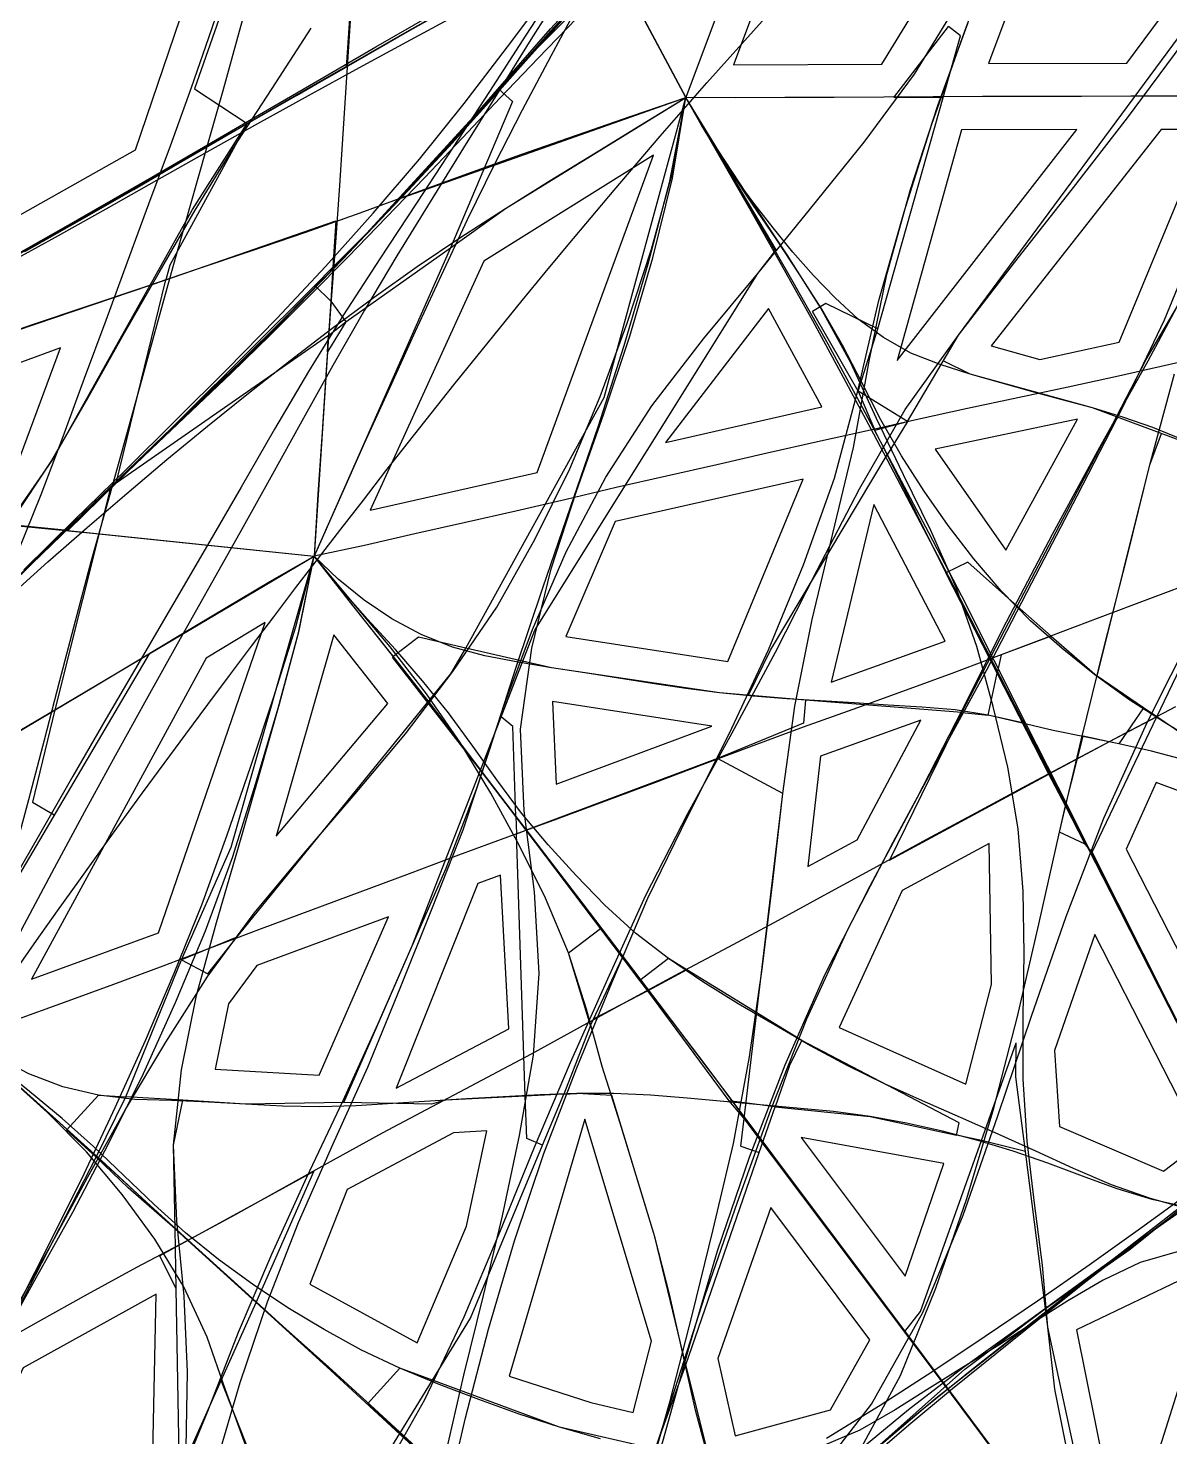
# Model space of a CAD drawing. Header units: metres. Extents: x 465982 to 489928, y 209046 to 231790.
# Drawn here: x 476027 to 478343, y 219167 to 222026 of the extents above; entities that cross this region are included whole.
import ezdxf

# ---------------------------------------------------------------- set-up
doc = ezdxf.new("R2010")
doc.units = ezdxf.units.M
for name, color, linetype in [('ANCHORS_INSIDE', 30, 'CONTINUOUS'), ('GREEN_CORRIDOR_EDGES', 3, 'CONTINUOUS'), ('GREEN_CORRIDOR_PARCELS', 3, 'CONTINUOUS'), ('WOOL_PARCELS', 32, 'CONTINUOUS'), ('WOOL_ROADS_L1', 30, 'CONTINUOUS'), ('WOOL_ROADS_L2', 94, 'CONTINUOUS'), ('WOOL_THREADS', 8, 'CONTINUOUS')]:
    doc.layers.add(name, color=color, linetype=linetype)

msp = doc.modelspace()

# ---------------------------------------------------------------- linework, layer by layer
at = {"layer": 'ANCHORS_INSIDE'}
for p in [(477370.782, 221876.947), (476607.565, 220939.426)]:
    msp.add_point(p, dxfattribs=at)
at = {"layer": 'GREEN_CORRIDOR_EDGES'}
msp.add_lwpolyline([(476001.653, 220114.184), (476043.988, 220174.406), (476086.617, 220234.608), (476129.401, 220294.622), (476172.322, 220354.481), (476215.636, 220414.369), (476259.165, 220474.129), (476302.91, 220533.832), (476346.875, 220593.432), (476391.17, 220653.126), (476435.584, 220712.491), (476480.272, 220771.905), (476525.208, 220831.325), (476570.358, 220890.781), (476615.824, 220950.175), (476661.437, 221009.364), (476707.067, 221068.335), (476752.918, 221127.284), (476798.863, 221185.798), (476844.857, 221243.929), (476890.888, 221301.757), (476936.981, 221359.395), (476983.235, 221416.608), (477029.617, 221473.461), (477076.073, 221529.987), (477122.435, 221586.049), (477169.126, 221641.921), (477215.898, 221697.255), (477262.715, 221752.153), (477309.629, 221806.739), (477356.621, 221860.817), (477403.898, 221914.579), (477451.1, 221967.64), (477498.424, 222020.382), (477546.05, 222072.922)], dxfattribs=at)
at = {"layer": 'GREEN_CORRIDOR_PARCELS'}
for points in [[(475433.441, 221322.373), (476244.633, 221778.868), (476573.284, 222746.149)], [(475984.317, 221085.254), (476092.386, 221377.396), (475456.481, 221143.61)]]:
    msp.add_lwpolyline(points, close=True, dxfattribs=at)
at = {"layer": 'WOOL_PARCELS'}
for points in [[(477458.089, 221951.543), (477759.095, 221952.691), (477946.83, 222259.473), (478067.767, 222614.442), (477610.397, 222357.522)], [(477975.578, 221954.11), (478256.288, 221954.571), (478342.13, 222070.645), (478176.064, 222489.888)], [(477790.49, 221351.268), (478154.919, 221820.028), (477920.519, 221819.618)], [(478079.777, 221353.613), (478240.893, 221388.701), (478419.084, 221820.449), (478326.118, 221820.334), (477980.739, 221381.113)], [(476720.748, 221047.717), (477059.812, 221124.444), (477295.691, 221768.187), (476951.255, 221552.925)], [(477320.265, 221185.339), (477637.704, 221257.069), (477529.223, 221456.65)], [(478010.904, 220966.516), (478155.842, 221232.696), (477867.099, 221171.211)], [(477446.938, 220740.375), (477599.502, 221110.677), (477217.909, 221024.416), (477117.59, 220791.426)], [(477656.241, 220699.047), (477887.392, 220782.17), (477742.729, 221058.957)], [(476033.531, 220096.229), (476291.113, 220190.266), (476507.746, 220819.481), (476388.032, 220747.735)], [(476530.116, 220386.07), (476756.988, 220655.612), (476647.061, 220794.874)], [(477098.115, 220491.969), (477414.072, 220609.478), (477091.074, 220659.545)], [(477609.205, 220324.565), (477709.244, 220379.01), (477838.569, 220621.801), (477634.521, 220548.425)], [(478524.675, 219833.203), (478598.744, 220013.986), (478701.968, 220350.977), (478315.96, 220494.832), (478254.885, 220360.133)], [(477929.661, 219883.244), (477981.466, 220085.113), (477976.826, 220371.679), (477800.621, 220276.035), (477672.639, 219998.191)], [(476773.464, 219874.761), (477002.472, 219995.286), (476985.17, 220307.31), (476939.184, 220290.244)], [(476406.596, 219913.593), (476617.491, 219901.063), (476758.406, 220222.539), (476490.628, 220123.741), (476433.623, 220046.137)], [(478330.68, 219706.767), (478406.989, 219764.644), (478191.504, 220186.604), (478109.407, 219951.58), (478119.614, 219797.125)], [(477168.693, 219237.02), (477254.414, 219216.519), (477291.516, 219361.673), (477156.646, 219811.836), (477002.931, 219290.693)], [(476816.335, 219358.472), (476916.226, 219594.944), (476957.505, 219788.279), (476889.871, 219784.234), (476673.943, 219669.366), (476598.511, 219477.34)], [(477806.228, 219493.654), (477885.115, 219721.812), (477595.599, 219774.542)], [(477461.403, 219169.708), (477654.802, 219222.377), (477734.528, 219364.391), (477533.611, 219632.768), (477426.407, 219326.212)], [(478249.448, 218910.734), (478442.342, 219522.404), (478154.18, 219384.785)], [(475882.333, 219015.063), (476278.498, 219070.075), (476286.431, 219457.155), (476016.823, 219307.097)]]:
    msp.add_lwpolyline(points, close=True, dxfattribs=at)
at = {"layer": 'WOOL_ROADS_L1'}
msp.add_lwpolyline([(476442.11, 217851.549), (476641.974, 218062.477), (476846.278, 218283.436), (476944.665, 218470.008), (477000.199, 218440.723), (477318.012, 218751.705), (477396.759, 218840.538), (477471.073, 218898.176), (477927.68, 219305.042), (478091.282, 219427.92), (478262.688, 219548.152), (478811.026, 219988.475), (479253.84, 220352.503), (479273.362, 220336.982), (479420.016, 220521.441), (480470.684, 221616.6), (480744.13, 221807.664), (480789.357, 221842.062), (480951.837, 221952.794)], dxfattribs=at)
at = {"layer": 'WOOL_ROADS_L2'}
for points in [[(476747.064, 223040.001), (476671.872, 221946.792)], [(476704.065, 222999.481), (476722.898, 222989.546), (476531.262, 222379.5), (476364.423, 221902.471), (476471.069, 221832.024)], [(477183.769, 222247.643), (477171.268, 222234.844), (476671.872, 221946.792)], [(477811.406, 221227.386), (477914.887, 221402.811), (478418.811, 222085.304), (478386.071, 222181.99)], [(476914.837, 220767.846), (477195.455, 221276.05), (477361.587, 221885.137), (477221.474, 222147.538)], [(476982.107, 221902.104), (477040.995, 221966.287), (477221.474, 222147.538)], [(477783.627, 221885.289), (477894.702, 222029.021)], [(477883.681, 221885.325), (477918.99, 222010.251), (477894.702, 222029.021)], [(476471.069, 221832.024), (476671.872, 221946.792)], [(476645.283, 221540.531), (476713.593, 221609.445), (476982.107, 221902.104)], [(476982.107, 221902.104), (477009.549, 221876.926), (476884.048, 221579.986)], [(476777.373, 221678.961), (477361.587, 221885.137)], [(476884.048, 221579.986), (476995.262, 221659.664), (477361.587, 221885.137)], [(476944.61, 220520.456), (477055.164, 220804.375), (477507.312, 221527.737), (477544.581, 221575.964), (477361.587, 221885.137)], [(477711.117, 221289.062), (477750.857, 221415.39), (477883.681, 221885.325)], [(477883.681, 221885.325), (477783.627, 221885.289)], [(475465.456, 221261.134), (476471.069, 221832.024)], [(476274.61, 221504.449), (476360.574, 221658.025), (476471.069, 221832.024)], [(476471.069, 221832.024), (476314.058, 221545.015)], [(478234.948, 221237.138), (478295.685, 221353.19), (478530.757, 221754.702)], [(476306.126, 221515.122), (476651.434, 221634.515), (476645.283, 221540.531)], [(476884.048, 221579.986), (476606.927, 220954.464)], [(476671.606, 221429.798), (476884.048, 221579.986)], [(476314.058, 221545.015), (476306.126, 221515.122)], [(476608.685, 221503.608), (476645.283, 221540.531)], [(476645.283, 221540.531), (476640.784, 221471.79)], [(475465.456, 221261.134), (475474.114, 221245.778), (475924.838, 221385.991), (476274.61, 221504.449)], [(475985.321, 221018.866), (476075.287, 221148.349), (476274.61, 221504.449)], [(476107.202, 221006.238), (476205.257, 221102.345), (476306.126, 221515.122)], [(476205.257, 221102.345), (476608.685, 221503.608)], [(476274.61, 221504.449), (476306.126, 221515.122)], [(476608.685, 221503.608), (476640.784, 221471.79)], [(476640.784, 221471.79), (476636.246, 221402.452)], [(476640.784, 221471.79), (476671.606, 221429.798)], [(477645.617, 221466.91), (477618.595, 221450.916)], [(477750.857, 221415.39), (477645.617, 221466.91)], [(477711.117, 221289.062), (477618.595, 221450.916)], [(476671.606, 221429.798), (476634.065, 221369.116), (476636.246, 221402.452)], [(476636.246, 221402.452), (476671.606, 221429.798)], [(476636.246, 221402.452), (476205.257, 221102.345)], [(476634.065, 221369.116), (476606.927, 220954.464)], [(477938.617, 221323.473), (477883.575, 221350.419)], [(478234.948, 221237.138), (478186.741, 221255.053), (477938.617, 221323.473)], [(477811.406, 221227.386), (477711.117, 221289.062)], [(477711.117, 221289.062), (477744.791, 221209.826), (477811.406, 221227.386)], [(478034.037, 220853.252), (478234.948, 221237.138)], [(478549.886, 221113.494), (478428.082, 221165.364), (478234.948, 221237.138)], [(477532.996, 220763.822), (477769.708, 221159.894), (477744.791, 221209.826)], [(477811.406, 221227.386), (477769.708, 221159.894), (477889.27, 220920.3)], [(478303.072, 221139.445), (478326.705, 221203.038)], [(478195.869, 220711.122), (478303.072, 221139.445)], [(476193.422, 221090.426), (476081.145, 220642.769)], [(476107.202, 221006.238), (475985.321, 221018.866)], [(476107.202, 221006.238), (476606.927, 220954.464)], [(476272.41, 220756.155), (476606.927, 220954.464)], [(476338.027, 220135.2), (476438.937, 220364.249), (476606.927, 220954.464)], [(477933.645, 220942.444), (477889.27, 220920.3)], [(477993.182, 220716.665), (477889.27, 220920.3)], [(478034.037, 220853.252), (477933.645, 220942.444)], [(478317.126, 220628.682), (478460.044, 220926.052)], [(477921.766, 220637.441), (478034.037, 220853.252)], [(478034.037, 220853.252), (478102.905, 220792.068), (478001.185, 220753.907)], [(476818.658, 220790.06), (476766.449, 220749.438)], [(476914.837, 220767.846), (476818.658, 220790.06)], [(478102.905, 220792.068), (478195.869, 220711.122)], [(476272.41, 220756.155), (475777.376, 219915.972), (474417.422, 219218.329), (474063.537, 219042.218), (473984.636, 219103.399)], [(476081.145, 220642.769), (476272.41, 220756.155)], [(476450.603, 220181.298), (476884.878, 220715.675), (476914.837, 220767.846)], [(476944.61, 220520.456), (476766.449, 220749.438)], [(477088.535, 220727.727), (476914.837, 220767.846)], [(477488.844, 220672.046), (477532.996, 220763.822)], [(478001.185, 220753.907), (477993.182, 220716.665)], [(477604.33, 220662.459), (477429.716, 220676.954), (477088.535, 220727.727)], [(477921.766, 220637.441), (477974.921, 220631.694), (477993.182, 220716.665)], [(478098.249, 220512.226), (477993.182, 220716.665)], [(478289.805, 220646.613), (478195.869, 220711.122)], [(477604.33, 220662.459), (477600.433, 220615.517), (477425.645, 220543.834)], [(477921.766, 220637.441), (477604.33, 220662.459)], [(475820.049, 220488.713), (476081.145, 220642.769)], [(476081.145, 220642.769), (476035.454, 220455.25)], [(477921.766, 220637.441), (477774.91, 220337.409), (478098.249, 220512.226)], [(478289.805, 220646.613), (478240.065, 220573.392), (478220.504, 220577.693)], [(478317.126, 220628.682), (478289.805, 220646.613)], [(477010.273, 220608.874), (476986.547, 220628.156)], [(477016.468, 220426.076), (477010.273, 220608.874)], [(478044.741, 220616.341), (477974.921, 220631.694)], [(478185.617, 220353.499), (478317.126, 220628.682)], [(478317.126, 220628.682), (478220.504, 220577.693)], [(478598.856, 219818.215), (478722.232, 220187.707), (478768.72, 220367.761), (478475.293, 220520.608), (478317.126, 220628.682)], [(478220.504, 220577.693), (478098.249, 220512.226)], [(478131.81, 220447.933), (478167.581, 220589.33)], [(478220.504, 220577.693), (478167.581, 220589.33)], [(476667.471, 219845.869), (476805.821, 220164.022), (476944.61, 220520.456)], [(477016.468, 220426.076), (476944.61, 220520.456)], [(477425.645, 220543.834), (477037.578, 220398.162)], [(477479.888, 219813.269), (477558.315, 220472.512), (477425.645, 220543.834)], [(478131.81, 220447.933), (478098.249, 220512.226)], [(476035.454, 220455.25), (476079.529, 220429.245)], [(478119.641, 220394.686), (478131.81, 220447.933)], [(478496.561, 219737.191), (478185.617, 220353.499), (478171.408, 220369.874), (478131.81, 220447.933)], [(477037.578, 220398.162), (477016.468, 220426.076)], [(477016.468, 220426.076), (477017.664, 220390.805), (477037.578, 220398.162)], [(477035.703, 219858.555), (477017.664, 220390.805)], [(477167.957, 220002.141), (477232.854, 220139.937), (477037.578, 220398.162)], [(478171.408, 220369.874), (478119.641, 220394.686)], [(476338.027, 220135.2), (476391.431, 220107.111), (476450.603, 220181.298)], [(476450.603, 220181.298), (476338.027, 220135.2)], [(477123.183, 220149.504), (477188.351, 220198.786)], [(477167.957, 220002.141), (477123.183, 220149.504)], [(476225, 219857.322), (476338.027, 220135.2)], [(477267.819, 220093.701), (477232.854, 220139.937)], [(477363.418, 220114.929), (477326.154, 220137.815), (477267.819, 220093.701)], [(477284.168, 220072.081), (477267.819, 220093.701)], [(477363.418, 220114.929), (477284.168, 220072.081)], [(477570.816, 219918.905), (477596.579, 219971.734), (477363.418, 220114.929)], [(477284.168, 220072.081), (477174.413, 220015.849)], [(477510.409, 219744.111), (477542.618, 219837.312), (477449.075, 219849.035), (477284.168, 220072.081)], [(477167.957, 220002.141), (477114.043, 219862.54), (477139.967, 219863.859)], [(477910.937, 219779.579), (477916.328, 219804.621), (477596.579, 219971.734)], [(477961.182, 219768.762), (478031.814, 219966.614)], [(478031.158, 219898.099), (478031.814, 219966.614)], [(477570.816, 219918.905), (477542.618, 219837.312), (477735.159, 219817.422), (477910.937, 219779.579)], [(478050.552, 219746.436), (478031.158, 219898.099)], [(477070.809, 219759.052), (477114.043, 219862.54), (477035.703, 219858.555)], [(477211.117, 219860.095), (477139.967, 219863.859)], [(476165.127, 219734.755), (476104.868, 219789.541), (476169.54, 219860.674), (476225, 219857.322)], [(476165.127, 219734.755), (476225, 219857.322)], [(476340.492, 219850.341), (476225, 219857.322)], [(476325.059, 219589.35), (476322.094, 219759.386), (476340.492, 219850.341)], [(476667.471, 219845.869), (476467.85, 219842.642), (476340.492, 219850.341)], [(476845.001, 219842.557), (476667.471, 219845.869)], [(476874.022, 219850.33), (476845.001, 219842.557)], [(476847.17, 219282.071), (476924.157, 219408.012), (477070.809, 219759.052), (477038.62, 219772.5), (477035.703, 219858.555)], [(477035.703, 219858.555), (476874.022, 219850.33)], [(477361.541, 219313.346), (477298.257, 219573.296), (477211.117, 219860.095)], [(477479.888, 219813.269), (477449.075, 219849.035)], [(477473.191, 219756.973), (477479.888, 219813.269)], [(477888.431, 219270.069), (477479.888, 219813.269)], [(477961.182, 219768.762), (477910.937, 219779.579)], [(477473.191, 219756.973), (477510.409, 219744.111)], [(477837.397, 219422.023), (477961.182, 219768.762)], [(478050.552, 219746.436), (477961.182, 219768.762)], [(475659.277, 218605.344), (475765.629, 218867.431), (475831.444, 219057.752), (475875.348, 219165.98), (475967.989, 219353.376), (476165.127, 219734.755)], [(476230.012, 219672.802), (476165.127, 219734.755)], [(477361.541, 219313.346), (477510.409, 219744.111)], [(478091.282, 219427.92), (478050.552, 219746.436)], [(476489.597, 219439.757), (476606.517, 219705.699), (476351.005, 219565.761), (476489.597, 219439.757)], [(476325.059, 219589.35), (476230.012, 219672.802)], [(476325.059, 219589.35), (476351.005, 219565.761), (476294.379, 219534.625)], [(476327.179, 219467.751), (476325.059, 219589.35)], [(476327.179, 219467.751), (476294.379, 219534.625)], [(476333.728, 219092.139), (476327.179, 219467.751)], [(476418.585, 219281.388), (476489.597, 219439.757)], [(477805.799, 219381.09), (477837.397, 219422.023)], [(478096.162, 219389.753), (478091.282, 219427.92)], [(478247.852, 218787.166), (478183.934, 218873.043), (478204.044, 218888.011), (478096.162, 219389.753)], [(476781.12, 219306.418), (476715.565, 219234.314)], [(476847.17, 219282.071), (476781.12, 219306.418)], [(477299.316, 219142.532), (477361.541, 219313.346)], [(477411.274, 219114.153), (477361.541, 219313.346)], [(476353.532, 219136.307), (476418.585, 219281.388)], [(476516.079, 219034.785), (476418.585, 219281.388)], [(476781.157, 219174.083), (476847.17, 219282.071)], [(477299.316, 219142.532), (477105.319, 219186.912), (476847.17, 219282.071)], [(476781.157, 219174.083), (476715.565, 219234.314)], [(476738.029, 219103.532), (476781.157, 219174.083)], [(477140.391, 218841.162), (476781.157, 219174.083)]]:
    msp.add_lwpolyline(points, dxfattribs=at)
at = {"layer": 'WOOL_THREADS'}
for points in [[(476872.569, 219024.426), (476914.476, 219205.661), (476961.024, 219386.124), (477013.825, 219565.139), (477073.202, 219742.14), (477140.271, 219916.203), (477211.399, 220088.678), (477284.618, 220260.127), (477365.858, 220428.477), (477449.757, 220595.398), (477529.356, 220764.028), (477600.495, 220936.698), (477663.089, 221112.648), (477711.398, 221292.286), (477753.206, 221473.496), (477804.503, 221652.94), (477860.685, 221831.006), (477922.631, 222007.093), (477987.001, 222182.654)], [(476488.411, 222138.644), (476455.077, 222018.695), (476421.671, 221898.842), (476387.833, 221779.92), (476353.997, 221660.931), (476320.562, 221541.29), (476287.325, 221421.462), (476254.492, 221301.249), (476221.186, 221181.761), (476187.609, 221062.569), (476154.311, 220943.046), (476122.286, 220822.555), (476090.832, 220701.517), (476059.319, 220580.705), (476027.398, 220459.888), (475995.347, 220339.106), (475963.095, 220218.489), (475930.689, 220097.912), (475898.38, 219977.274)], [(475963.115, 220869.613), (476059.538, 220963.414), (476156.206, 221057.08), (476253.254, 221150.445), (476350.294, 221243.552), (476447.318, 221336.632), (476542.853, 221431.075), (476636.553, 221527.207), (476728.769, 221624.463), (476820.299, 221722.524), (476910.101, 221822.296), (476998.428, 221923.279), (477086.53, 222024.653), (477177.596, 222123.067)], [(477110.436, 222125.361), (477036.499, 222011.689), (476963.267, 221897.522), (476889.234, 221784.02), (476814.779, 221670.913), (476740.401, 221557.845), (476667.081, 221443.881), (476595.685, 221328.869), (476526.584, 221212.263), (476458.971, 221094.383), (476391.1, 220976.762), (476322.699, 220859.559), (476254.034, 220742.434), (476185.486, 220625.228), (476117.385, 220507.689), (476049.772, 220389.798), (475982.089, 220271.926)], [(476439.446, 222143.371), (476398.614, 222023.864), (476357.51, 221904.419), (476314.864, 221786.173), (476271.101, 221668.535), (476227.566, 221550.835), (476184.321, 221432.758), (476140.832, 221314.687), (476097.118, 221196.516), (476052.324, 221079.066), (476005.851, 220963.047)], [(477115.741, 222111.97), (477047.038, 222002.54), (476978.833, 221892.646), (476910.575, 221783.037), (476842.491, 221673.636), (476775.107, 221563.985), (476709.417, 221453.259), (476645.157, 221341.314), (476582.285, 221228.246), (476519.393, 221115.021), (476456.086, 221001.953), (476392.767, 220889.117), (476329.503, 220776.073), (476266.369, 220662.877), (476203.572, 220549.317), (476141.525, 220435.286), (476079.885, 220321.1), (476018.87, 220206.688), (475958.373, 220092.099), (475898.38, 219977.274)], [(475962.565, 220869.225), (476058.907, 220962.934), (476155.459, 221056.536), (476252.319, 221149.917), (476349.123, 221243.055), (476445.843, 221336.165), (476541.208, 221430.48), (476634.926, 221526.284), (476727.273, 221623.075), (476818.979, 221720.599), (476909.089, 221819.64), (476997.955, 221919.669), (477086.623, 222019.988), (477177.743, 222117.706)], [(476018.26, 220926.946), (476120.983, 221028.065), (476224.11, 221129.115), (476327.39, 221230.767), (476430.312, 221332.862), (476531.587, 221436.414), (476630.202, 221542.32), (476726.657, 221650.24), (476821.032, 221760.054), (476911.946, 221872.593), (476999.392, 221987.987), (477086.198, 222103.319)], [(477245.502, 222102.488), (477303.52, 221993.814), (477361.587, 221885.137)], [(477448.043, 222116.06), (477404.758, 222000.601), (477361.587, 221885.137)], [(475973.172, 221547.6), (476075.689, 221605.811), (476178.117, 221664.035), (476280.333, 221722.504), (476382.145, 221781.171), (476483.853, 221839.8), (476586.011, 221898.363), (476688.178, 221956.887), (476790.515, 222015.341), (476893.023, 222073.769)], [(476020.146, 221572.641), (476130.828, 221635.532), (476241.229, 221698.703), (476351.207, 221762.407), (476461.044, 221826.109), (476571.165, 221889.437), (476681.26, 221952.461), (476791.446, 222015.298), (476901.835, 222078.077)], [(476022.063, 221574.292), (476132.452, 221637.003), (476242.589, 221700.003), (476352.335, 221763.535), (476461.837, 221827.056), (476571.607, 221890.261), (476681.345, 221953.204), (476791.174, 222015.996), (476901.174, 222078.754)], [(476325.912, 219060.471), (476391.276, 219219.66), (476453.641, 219379.941), (476521.184, 219537.775), (476592.704, 219694.251), (476666.122, 219849.627), (476737.013, 220006.363), (476806.076, 220163.92), (476874.877, 220321.423), (476936.976, 220481.5), (476989.839, 220644.74), (477050.492, 220805.499), (477118.489, 220963.42), (477199.332, 221114.972), (477292.433, 221259.322), (477397.329, 221395.519), (477507.312, 221527.737), (477615.054, 221660.692), (477723.364, 221794.459), (477825.62, 221932.672), (477915.303, 222079.224)], [(476683.018, 222082.48), (476674.871, 221957.297), (476666.639, 221832.116), (476658.712, 221706.274), (476650.004, 221581.184), (476640.546, 221456.494), (476631.535, 221331.705), (476623.178, 221206.074), (476614.973, 221080.389), (476606.927, 220954.464)], [(477146.314, 222078.282), (477087.276, 221968.939), (477029.424, 221859.095), (476972.784, 221748.567), (476918.032, 221636.916), (476864.865, 221523.972), (476812.413, 221410.496), (476760.481, 221296.674), (476708.905, 221182.714), (476657.746, 221068.704), (476606.927, 220954.464)], [(475934.297, 221527.125), (476049.091, 221592.437), (476163.594, 221657.74), (476277.625, 221723.326), (476391.129, 221789.261), (476504.645, 221855.358), (476618.6, 221921.421), (476732.552, 221987.557), (476846.719, 222053.509)], [(475954.357, 220860.858), (476034.524, 220938.914), (476114.814, 221016.594), (476195.485, 221093.994), (476276.447, 221171.451), (476357.402, 221248.687), (476438.557, 221325.888), (476518.93, 221403.567), (476598.08, 221482.335), (476676.34, 221562.018), (476754.097, 221642.162), (476831.403, 221722.396), (476908.221, 221803.204), (476984.865, 221884.227), (477061.852, 221965.151), (477139.607, 222045.241)], [(475979.17, 221544.557), (476082.22, 221601.907), (476185.047, 221659.462), (476287.797, 221717.098), (476390.331, 221774.707), (476492.954, 221832.073), (476595.978, 221889.057), (476699.216, 221945.758), (476802.838, 222002.138), (476906.821, 222058.256)], [(476005.481, 220911.983), (476099.79, 221004.206), (476194.679, 221095.661), (476290, 221186.872), (476385.391, 221278.12), (476480.342, 221370.105), (476574.127, 221463.148), (476665.85, 221557.54), (476756.187, 221652.941), (476845.536, 221749.22), (476933.731, 221846.558), (477021.007, 221944.656), (477108.319, 222042.481)], [(476020.853, 220927.636), (476107.778, 221012.154), (476195.055, 221096.407), (476282.654, 221180.573), (476370.285, 221264.741), (476457.737, 221349.017), (476544.372, 221434.429), (476629.856, 221521.015), (476714.276, 221608.301), (476797.953, 221696.107), (476880.483, 221785.144), (476961.855, 221875.169), (477042.481, 221965.617), (477123.498, 222055.382)], [(477280.622, 219068.836), (477329.95, 219240.708), (477374.292, 219414.188), (477417.14, 219588.113), (477458.117, 219762.603), (477490.596, 219938.571), (477516.23, 220116.034), (477538.142, 220294.136), (477558.315, 220472.512), (477582.633, 220650.166), (477617.646, 220826.015), (477659.532, 221000.323), (477701.34, 221174.582), (477733.492, 221350.386), (477769.187, 221525.711), (477817.151, 221698.472), (477873.048, 221868.708), (477934.251, 222036.943)], [(474461.073, 219473.993), (474569.749, 219571.745), (474678.368, 219669.423), (474786.844, 219767.172), (474894.88, 219864.995), (475002.664, 219963.308), (475109.791, 220062.213), (475215.382, 220162.267), (475319.975, 220263.239), (475423.655, 220365.428), (475525.493, 220469.44), (475624.999, 220575.702), (475722.59, 220684.024), (475817.51, 220794.68), (475908.163, 220908.941), (475994.417, 221026.597), (476074.601, 221148.61), (476147.91, 221275.322), (476219.977, 221402.786), (476292.396, 221529.934), (476365.553, 221656.622), (476442.274, 221780.754), (476521.786, 221903.079), (476600.924, 222025.881)], [(476740.644, 219080.72), (476831.697, 219242.921), (476911.516, 219411.118), (476984.026, 219582.77), (477054.254, 219755.45), (477127.173, 219926.837), (477203.333, 220096.878), (477280.382, 220266.259), (477365.557, 220432.264), (477455.232, 220595.744), (477543.419, 220759.653), (477627.869, 220925.791), (477713.652, 221091.23), (477806.331, 221252.075), (477914.887, 221402.811), (478028.349, 221550.364), (478143.407, 221696.683), (478257.742, 221843.535), (478368.321, 221993.055)], [(475857.386, 219129.559), (475921.323, 219274.643), (475994.529, 219415.112), (476071.318, 219553.934), (476147.193, 219693.485), (476224.231, 219831.848), (476306.018, 219968.086), (476391.353, 220102.093), (476485.258, 220229.929), (476586.863, 220351.857), (476690.532, 220472.312), (476792.865, 220593.892), (476888.472, 220720.097), (476977.862, 220851.185), (477055.751, 220989.602), (477125.925, 221131.907), (477187.673, 221278.091), (477242.22, 221426.956), (477291.441, 221577.486), (477333.721, 221729.871), (477361.587, 221885.137)], [(475924.838, 221385.991), (476035.639, 221424.182), (476146.722, 221461.547), (476257.581, 221498.967), (476368.443, 221536.506), (476479.618, 221573.879), (476590.412, 221611.995), (476700.275, 221650.919), (476809.507, 221690.676), (476918.741, 221730.736), (477028.626, 221770.285), (477139.603, 221808.578), (477250.584, 221846.915), (477361.587, 221885.137)], [(475988.137, 220872.13), (476066.895, 220942.936), (476146.389, 221012.767), (476227.1, 221081.799), (476308.616, 221150.469), (476391.111, 221218.161), (476474.293, 221284.974), (476558.236, 221351.176), (476642.862, 221416.459), (476728.664, 221480.209), (476815.919, 221542.081), (476904.769, 221601.812), (476995.262, 221659.664), (477086.429, 221716.641), (477177.964, 221772.993), (477269.692, 221829.1), (477361.587, 221885.137)], [(476408.439, 219111.809), (476456.824, 219277.825), (476512.221, 219441.451), (476575.403, 219602.29), (476645.114, 219760.399), (476716.293, 219917.656), (476782.03, 220077.605), (476846.096, 220238.228), (476909.737, 220398.866), (476963.751, 220562.478), (477016.498, 220726.804), (477071.128, 220890.459), (477127.389, 221053.619), (477183.569, 221216.877), (477235.996, 221381.619), (477284.755, 221547.744), (477328.972, 221715.328), (477361.587, 221885.137)], [(476873.786, 219130.389), (476911.083, 219292.594), (476950.676, 219454.319), (476989.455, 219616.121), (477024.158, 219778.659), (477052.544, 219942.088), (477063.535, 220107.694), (477054.345, 220273.426), (477033.141, 220437.729), (477026.19, 220603.187), (477048.929, 220767.5), (477088.481, 220928.708), (477139.699, 221086.464), (477195.185, 221242.897), (477247.743, 221400.497), (477294.156, 221560.069), (477334.48, 221721.397), (477361.587, 221885.137)], [(478364.897, 221887.576), (478264.593, 221887.452), (478164.199, 221887.227), (478063.725, 221887.062), (477963.256, 221886.886), (477863.116, 221886.343), (477762.952, 221885.652), (477662.595, 221885.129), (477562.182, 221884.746), (477461.772, 221884.401), (477361.587, 221885.137)], [(478368.67, 221191.202), (478308.884, 221215.386), (478248.308, 221236.715), (478186.741, 221255.053), (478124.761, 221271.919), (478062.548, 221288.661), (478000.533, 221305.881), (477938.617, 221323.473), (477877.492, 221343.334), (477817.67, 221366.58), (477762.186, 221397.963), (477711.169, 221435.608), (477664.475, 221478.283), (477620.613, 221523.946), (477578.492, 221571.468), (477538.388, 221620.605), (477499.511, 221670.797), (477461.572, 221721.828), (477426.332, 221774.69), (477393.175, 221829.203), (477361.587, 221885.137)], [(478404.579, 220573.05), (478332.014, 220617.391), (478260.46, 220663.566), (478191.331, 220713.507), (478124.782, 220767.24), (478060.55, 220823.13), (478001.188, 220883.902), (477945.92, 220948.857), (477893.72, 221016.43), (477844.715, 221086.185), (477798.723, 221157.707), (477756.787, 221231.24), (477718.474, 221306.751), (477679.541, 221382.238), (477637.16, 221455.824), (477591.535, 221527.492), (477544.449, 221598.277), (477496.973, 221668.676), (477449.674, 221739.318), (477404.591, 221811.424), (477361.587, 221885.137)], [(478401.701, 219922.739), (478342.072, 220039.505), (478282.439, 220156.259), (478222.799, 220272.978), (478163.316, 220389.601), (478104.158, 220505.955), (478044.61, 220621.928), (477985.262, 220738.061), (477925.581, 220854.163), (477864.867, 220970.328), (477803.754, 221086.315), (477742.782, 221201.755), (477681.616, 221316.983), (477619.22, 221431.777), (477555.523, 221545.644), (477491.096, 221658.833), (477426.229, 221771.789), (477361.587, 221885.137)], [(478379.763, 219968.795), (478313.657, 220097.909), (478247.552, 220227.004), (478181.85, 220356.286), (478116.789, 220485.818), (478051.287, 220614.723), (477986.377, 220743.806), (477921.155, 220872.944), (477854.259, 221001.405), (477786.793, 221129.505), (477719.183, 221257.258), (477650.415, 221384.395), (477579.511, 221510.214), (477507.22, 221635.16), (477434.152, 221759.913), (477361.587, 221885.137)], [(478135.08, 219138.788), (478109.956, 219263.805), (478096.162, 219389.753), (478085.161, 219515.474), (478068.92, 219641.38), (478054.256, 219767.141), (478045.907, 219893.466), (478046.07, 220020.46), (478047.658, 220147.459), (478045.601, 220274.541), (478035.976, 220401.23), (478014.695, 220526.297), (477985.063, 220649.367), (477952.152, 220771.409), (477910.263, 220890.824), (477858.575, 221006.216), (477802.929, 221119.721), (477748.607, 221233.494), (477695.416, 221347.952), (477634.919, 221458.907), (477567.099, 221565.671), (477497.074, 221670.972), (477427.563, 221776.774), (477361.587, 221885.137)], [(476297.037, 217601.31), (476395.887, 217773.655), (476516.391, 217931.69), (476651.829, 218077.587), (476791.599, 218219.384), (476924.697, 218367.273), (477042.664, 218527.598), (477139.34, 218701.739), (477211.772, 218887.467), (477278.451, 219075.543), (477339.73, 219265.225), (477400.324, 219455.178), (477466.132, 219643.361), (477533.564, 219830.709), (477606.822, 220015.909), (477690.222, 220196.967), (477782.07, 220373.771), (477876.812, 220549.055), (477971.837, 220723.694), (478063.341, 220900.304), (478155.769, 221076.953), (478246.819, 221254.31), (478332.38, 221434.244), (478408.454, 221618.568)], [(476299.019, 217695.273), (476432.668, 217845.435), (476571.002, 217991.147), (476712.556, 218133.861), (476849.901, 218280.382), (476980.147, 218433.378), (477094.511, 218598.821), (477186.996, 218777.376), (477255.687, 218966.33), (477314.873, 219158.234), (477368.738, 219351.851), (477425.324, 219544.759), (477490.309, 219735.164), (477562.778, 219922.382), (477644.354, 220106.093), (477735.551, 220285.471), (477830.11, 220462.994), (477922.404, 220641.717), (478011.781, 220821.424), (478105.249, 220999.274), (478201.393, 221175.842), (478299.211, 221351.029), (478394.419, 221527.974)], [(478442.366, 221365.832), (478340.648, 221342.37), (478239.051, 221319.532), (478137.252, 221297.362), (478035.297, 221275.727), (477933.234, 221253.994), (477831.255, 221231.574), (477729.986, 221209.001), (477628.589, 221186.247), (477526.497, 221163.053), (477424.266, 221139.953), (477322.036, 221116.843), (477219.976, 221093.439), (477118.277, 221069.478), (477016.507, 221045.88), (476914.221, 221022.606), (476811.796, 220999.428), (476709.367, 220976.295), (476606.927, 220954.464)], [(477269.87, 217655.697), (477319.088, 217841.291), (477369.845, 218026.513), (477415.103, 218213.454), (477457.45, 218401.061), (477498.728, 218588.568), (477548.715, 218774.079), (477618.685, 218952.791), (477705.92, 219123.252), (477796.953, 219291.759), (477868.906, 219469.307), (477931.648, 219650.769), (477986.491, 219834.376), (478034.215, 220020.345), (478077.447, 220207.401), (478119.641, 220394.686), (478163.42, 220581.365), (478209.519, 220767.45), (478257.008, 220953.18), (478303.072, 221139.445), (478352.978, 221324.394)], [(475944.58, 221022.015), (476054.75, 221010.993), (476164.532, 221000.346), (476274.781, 220989.134), (476385.553, 220977.432), (476496.116, 220965.977), (476606.927, 220954.464)], [(475395.489, 217700.829), (475446.331, 217851.194), (475498.044, 218001.231), (475546.863, 218152.347), (475593.436, 218304.163), (475640.068, 218455.868), (475684.199, 218608.138), (475729.583, 218759.313), (475780.188, 218909.322), (475834.928, 219057.722), (475893.956, 219204.603), (475963.013, 219346.929), (476040.404, 219485.105), (476117.445, 219623.494), (476190.38, 219763.371), (476261.184, 219904.342), (476325.54, 220048.59), (476386.496, 220194.28), (476441.241, 220342.64), (476488.944, 220493.72), (476534.003, 220645.804), (476575.687, 220799.045), (476606.927, 220954.464)], [(475878.182, 219166.682), (475940.488, 219301.974), (476007.09, 219435.063), (476074.585, 219567.824), (476140.345, 219701.405), (476203.183, 219835.812), (476264.695, 219971.52), (476323.486, 220108.542), (476379.203, 220246.802), (476429.945, 220387.098), (476478.458, 220528.007), (476525.367, 220669.254), (476569.958, 220811.013), (476606.927, 220954.464)], [(475986.265, 220586.024), (476075.038, 220638.467), (476163.455, 220691.299), (476251.78, 220744.35), (476340.137, 220797.367), (476428.624, 220850.399), (476517.496, 220902.703), (476606.927, 220954.464)], [(476127.192, 217623.314), (476169.285, 217770.952), (476197.231, 217922.295), (476217.366, 218074.873), (476237.446, 218227.499), (476261.34, 218379.642), (476284.126, 218531.754), (476302.89, 218684.884), (476319.824, 218838.209), (476335.464, 218991.558), (476347.242, 219145.092), (476350.4, 219299.13), (476343.361, 219453.011), (476328.801, 219605.84), (476322.094, 219759.386), (476337.741, 219912.228), (476368.48, 220062.973), (476408.899, 220211.336), (476452.304, 220359.031), (476494.832, 220507.038), (476537.184, 220655.086), (476577.115, 220803.782), (476606.927, 220954.464)], [(478372.658, 220540.957), (478306.61, 220558.742), (478240.065, 220573.392), (478173.456, 220587.033), (478107.016, 220600.557), (478041.013, 220616.27), (477974.921, 220631.694), (477907.982, 220642.449), (477839.992, 220648.043), (477771.655, 220652.33), (477703.005, 220656.546), (477634.47, 220661.058), (477566.079, 220664.979), (477497.906, 220670.177), (477429.716, 220676.954), (477361.37, 220685.866), (477293.059, 220696.232), (477224.784, 220706.815), (477156.533, 220717.486), (477088.535, 220727.727), (477020.978, 220739.199), (476953.824, 220752.318), (476887.804, 220769.965), (476824.54, 220795.181), (476764.9, 220827.394), (476708.588, 220864.899), (476656.279, 220907.798), (476606.927, 220954.464)], [(478384.357, 219629.039), (478304.284, 219651.023), (478225.454, 219678.723), (478148.131, 219711.826), (478071.755, 219746.742), (477995.432, 219781.242), (477918.964, 219815.508), (477841.733, 219848.961), (477764.558, 219883.476), (477688.499, 219920.705), (477614.159, 219960.938), (477541.29, 220003.731), (477467.932, 220045.784), (477396.116, 220090.449), (477326.154, 220137.815), (477259.461, 220189.235), (477197.328, 220246.01), (477138.851, 220306.645), (477082.283, 220368.953), (477028.116, 220433.214), (476977.915, 220500.408), (476928.921, 220568.598), (476879.564, 220636.339), (476827.022, 220701.652), (476772.032, 220764.928), (476715.426, 220826.69), (476660.325, 220889.614), (476606.927, 220954.464)], [(478378.547, 218609.233), (478302.452, 218712.216), (478226.782, 218814.957), (478150.54, 218917.758), (478074.412, 219020.75), (477998.244, 219123.833), (477921.894, 219226.738), (477845.735, 219328.752), (477769.002, 219431.33), (477691.987, 219534.001), (477614.976, 219636.701), (477538.239, 219739.494), (477461.545, 219841.861), (477384.417, 219944.015), (477307.116, 220046.03), (477230.023, 220147.678), (477152.762, 220249.212), (477075.193, 220350.625), (476997.773, 220452.024), (476920.558, 220553.358), (476843.165, 220654.509), (476764.83, 220754.831), (476685.876, 220854.534), (476606.927, 220954.464)], [(478353.635, 218639.853), (478267.643, 218756.917), (478181.888, 218874.08), (478095.534, 218991.143), (478009.008, 219108.259), (477922.226, 219225.092), (477835.613, 219340.94), (477748.655, 219457.64), (477661.415, 219574.171), (477574.26, 219690.644), (477487.53, 219806.9), (477400.384, 219922.631), (477312.991, 220038.268), (477225.559, 220153.401), (477137.777, 220268.364), (477049.639, 220383.007), (476962.571, 220498.011), (476874.983, 220612.808), (476786.209, 220727.041), (476696.509, 220840.679), (476606.927, 220954.464)], [(477412.099, 219105.668), (477380.944, 219221.614), (477354.666, 219339.127), (477328.344, 219456.617), (477298.257, 219573.296), (477263.623, 219688.895), (477227.925, 219804.163), (477191.82, 219919.018), (477159.658, 220034.885), (477123.183, 220149.504), (477076.464, 220260.465), (477022.917, 220368.093), (476965.792, 220473.499), (476903.455, 220576.226), (476835.238, 220675.172), (476761.547, 220770.137), (476684.092, 220861.999), (476606.927, 220954.464)], [(478402.832, 220905.901), (478302.116, 220867.843), (478201.421, 220829.921), (478101.031, 220791.969), (478001.185, 220753.907), (477901.317, 220716.592), (477800.991, 220679.694), (477700.331, 220643.496), (477599.806, 220607.12), (477499.696, 220570.329), (477399.726, 220532.854), (477299.728, 220495.262), (477199.544, 220458.002), (477099.382, 220420.948), (476999.784, 220384.405), (476900.193, 220347.445), (476800.261, 220309.864), (476700.035, 220272.623), (476599.644, 220235.583), (476499.441, 220198.249), (476399.814, 220160.4), (476300.274, 220122.661), (476200.191, 220085.541), (476099.714, 220048.86), (475999.199, 220012.273)], [(476732.757, 217637.851), (476796.259, 217841.238), (476858.026, 218045.334), (476934.761, 218244.15), (477041.449, 218428.412), (477171.612, 218597.126), (477316.656, 218753.158), (477465.505, 218906.302), (477608.239, 219065.069), (477738.32, 219233.884), (477842.623, 219419.679), (477924.111, 219617.181), (477994.78, 219818.596), (478062.567, 220021.244), (478133.043, 220223.001), (478209.369, 220422.463), (478297.556, 220616.956), (478393.743, 220807.811)], [(478354.864, 220648.448), (478253.662, 220595.047), (478152.487, 220541.551), (478051.663, 220488.06), (477950.588, 220433.891), (477849.827, 220379.198), (477749.377, 220324.352), (477648.956, 220269.7), (477548.554, 220215.137), (477447.86, 220161.081), (477347.075, 220107.536), (477246.949, 220053.676), (477147.262, 219998.731), (477047.525, 219943.988), (476947.018, 219890.17), (476846.083, 219837.049), (476745.453, 219783.517), (476645.545, 219728.758), (476546.198, 219673.086), (476446.615, 219617.8), (476346.761, 219564.031), (476246.795, 219510.676), (476146.672, 219456.268), (476047.247, 219400.93), (475948.373, 219345.032)], [(477188.476, 219163.201), (477105.319, 219186.912), (477022.907, 219213.597), (476941.557, 219242.929), (476860.787, 219273.272), (476781.12, 219306.418), (476703.328, 219343.593), (476627.582, 219384.928), (476553.784, 219429.315), (476482.197, 219476.945), (476412.965, 219527.507), (476346.26, 219581.18), (476282.644, 219638.624), (476221.219, 219697.999), (476159.388, 219756.684), (476095.949, 219813.663), (476029.912, 219867.922), (475963.657, 219921.769), (475898.38, 219977.274)], [(476821.474, 219139.772), (476729.336, 219224.354), (476636.778, 219308.505), (476543.907, 219392.234), (476451.453, 219475.943), (476359.274, 219559.681), (476267.322, 219643.74), (476175.835, 219727.886), (476083.879, 219811.277), (475991.201, 219894.241), (475898.38, 219977.274)], [(476851.856, 219107.428), (476746.624, 219204.852), (476640.894, 219302.06), (476534.681, 219398.596), (476428.802, 219495.194), (476323.053, 219591.932), (476217.646, 219689.121), (476112.052, 219785.871), (476005.267, 219881.601), (475898.38, 219977.274)], [(476949.906, 217657.292), (476915.313, 217764.927), (476882.913, 217873.035), (476852.228, 217981.81), (476823.829, 218091.112), (476799.341, 218200.618), (476773.887, 218309.627), (476741.151, 218417.15), (476707.192, 218524.583), (476671.267, 218631.434), (476631.528, 218736.98), (476591.135, 218842.429), (476550.267, 218947.684), (476507.366, 219051.955), (476465.562, 219156.656), (476427.626, 219262.954), (476390.391, 219369.575), (476342.798, 219471.987), (476284.19, 219568.232), (476217.625, 219659.126), (476145.099, 219745.405), (476065.819, 219825.407), (475982.189, 219901.258), (475898.38, 219977.274)], [(478379.173, 219632.442), (478307.409, 219648.899), (478236.618, 219670.619), (478166.235, 219696.574), (478096.057, 219722.702), (478025.539, 219747.113), (477954.225, 219768.78), (477882.006, 219787.83), (477808.89, 219803.994), (477735.159, 219817.422), (477660.842, 219827.501), (477586.374, 219834.238), (477512.34, 219840.866), (477438.509, 219848.067), (477364.269, 219854.939), (477289.584, 219860.592), (477214.716, 219863.9), (477139.967, 219863.859), (477065.518, 219861.437), (476991.043, 219857.598), (476916.408, 219853.134), (476841.688, 219848.685), (476767.112, 219843.61), (476692.649, 219839.121), (476617.99, 219836.869), (476543.035, 219838.175), (476467.85, 219842.642), (476392.746, 219846.828), (476317.859, 219849.652), (476243.32, 219852.095), (476169.54, 219860.674), (476097.365, 219877.835), (476027.985, 219904.319), (475961.849, 219938.142)], [(478421.158, 219671.671), (478310.441, 219586.79), (478199.361, 219501.909), (478088.839, 219416.725), (477978.432, 219331.279), (477868.813, 219244.927), (477761.321, 219155.733), (477656.032, 219063.982), (477553.134, 218969.667), (477452.787, 218872.511), (477351.883, 218775.811), (477250.562, 218680.024), (477150.392, 218582.89), (477052.093, 218483.921), (476954.657, 218384.125), (476856.672, 218285.211), (476758.947, 218186.314), (476661.879, 218087.239), (476565.907, 217987.461), (476471.385, 217886.348), (476378.557, 217783.832), (476286.511, 217680.546)], [(478387.433, 219665.478), (478283.828, 219590.446), (478179.724, 219515.951), (478074.912, 219442.676), (477969.105, 219370.722), (477862.824, 219300.161), (477755.467, 219231.178), (477646.694, 219164.105)], [(478374.164, 219640.161), (478267.33, 219557.994), (478160.736, 219475.03), (478054.441, 219391.994), (477948.335, 219308.78), (477843.895, 219223.915), (477741.08, 219136.921), (477639.964, 219048.603), (477540.324, 218958.373), (477441.981, 218866.419), (477342.867, 218774.844), (477244.411, 218683.209), (477146.526, 218590.726), (477049.342, 218497.65), (476952.059, 218404.913), (476853.62, 218313.692), (476755.236, 218222.677), (476654.836, 218133.987), (476552.846, 218047.274), (476448.288, 217963.558), (476340.501, 217884.213), (476229.834, 217808.811), (476116.946, 217736.842), (476002.782, 217667.094)], [(478382.41, 219636.666), (478267.255, 219555.896), (478153.213, 219472.969), (478039.238, 219390.043), (477924.73, 219307.781), (477813.029, 219222.07), (477704.326, 219132.411), (477598.678, 219039.466), (477497.128, 218941.588), (477397.046, 218842.152), (477295.216, 218744.461), (477194.758, 218645.845), (477098.709, 218542.731), (477003.697, 218438.566), (476907.338, 218335.831), (476810.506, 218233.694), (476711.533, 218133.718), (476610.381, 218035.678), (476511.787, 217934.708), (476418.936, 217828.829), (476329.736, 217719.494), (476238.754, 217611.804)], [(478354.089, 219625.476), (478263.5, 219554.083), (478172.987, 219481.974), (478082.7, 219409.737), (477992.278, 219337.326), (477902.557, 219264.666), (477813.857, 219190.857), (477726.222, 219115.404)], [(478363.198, 219544.228), (478283.36, 219520.941), (478208.114, 219485.005), (478136.233, 219443.23), (478066.264, 219398.597), (477996.45, 219353.72), (477925.918, 219310.433), (477856.084, 219266.496), (477786.163, 219222.254), (477714.156, 219181.211), (477638.27, 219148.235)]]:
    msp.add_lwpolyline(points, dxfattribs=at)

doc.saveas('drawing.dxf')
